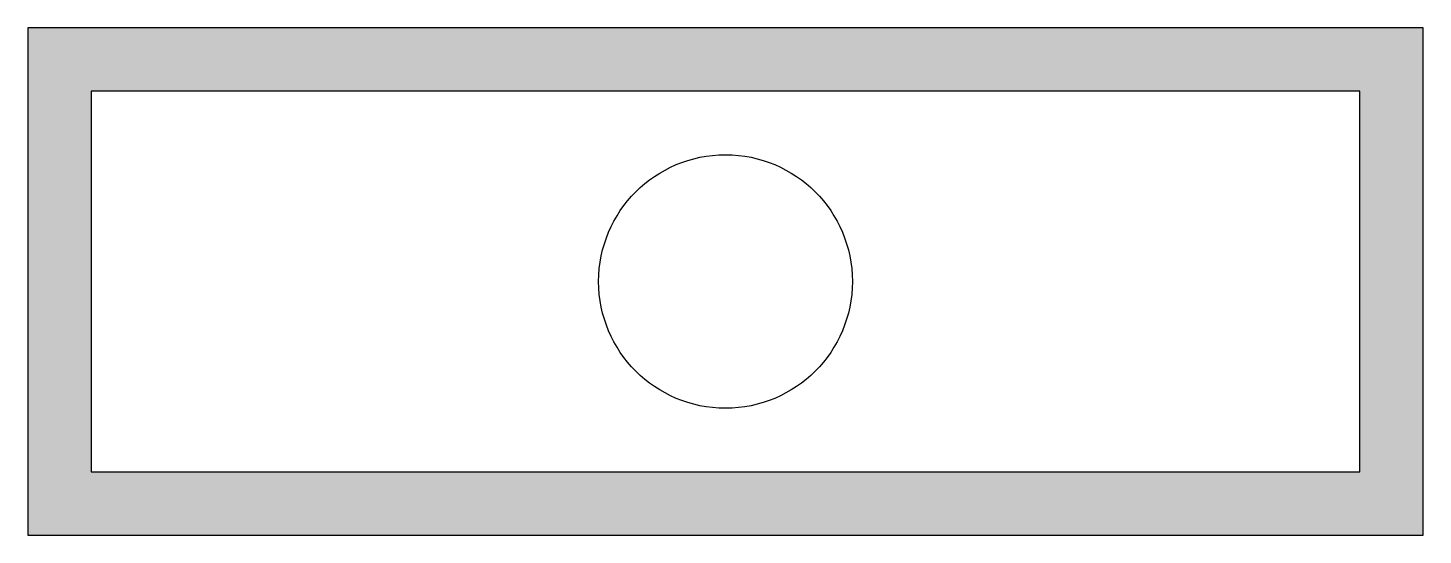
# Model space of a CAD drawing. Extents: x -5.5 to 5.5, y -2 to 2.
import ezdxf

# ---------------------------------------------------------------- set-up
doc = ezdxf.new("R2010")
doc.units = 0
doc.header["$LTSCALE"] = 0.01
doc.header["$MEASUREMENT"] = 0
doc.layers.get('0').update_dxf_attribs({"lineweight": 20})

msp = doc.modelspace()

# ---------------------------------------------------------------- hatches: boundary and pattern name
at = {"linetype": 'ByBlock', "lineweight": -2}
h = msp.add_hatch(color=0, dxfattribs=at)
h.dxf.hatch_style = 1
h.paths.add_polyline_path([(-5, -1.5), (5, -1.5), (5, 1.5), (-5, 1.5)], flags=16)
h.paths.add_polyline_path([(-5.5, -2), (5.5, -2), (5.5, 2), (-5.5, 2)])

# ---------------------------------------------------------------- linework, layer by layer
at = {"color": 0, "linetype": 'ByBlock', "lineweight": -2}
for points in [[(-5.5, -2), (5.5, -2), (5.5, 2), (-5.5, 2)], [(-5, -1.5), (5, -1.5), (5, 1.5), (-5, 1.5)]]:
    msp.add_lwpolyline(points, close=True, dxfattribs=at)
msp.add_circle((0, 0), 1, dxfattribs=at)

doc.saveas('drawing.dxf')
